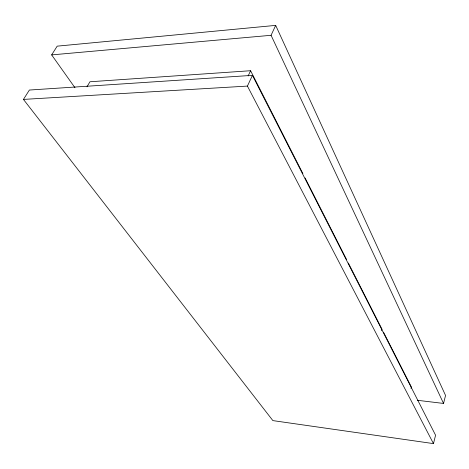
<?xml version="1.0" encoding="UTF-8"?>
<svg xmlns="http://www.w3.org/2000/svg" width="469" height="469" viewBox="0 0 469 469"><rect width="100%" height="100%" fill="white"/><g stroke="black" fill="none" stroke-linecap="round" stroke-linejoin="round"><path stroke-width="0.7" d="M433.473 443.615L435.572 435.226L252.422 75.351L29.383 90.042L23.45 99.41L272.882 420.605L433.473 443.615L247.427 86.085L252.422 75.351M417.357 400.286L443.545 403.44L445.55 395.461L275.684 25.385L57.183 46.155L51.649 54.896L74.97 87.726M410.996 388.414L411.383 387.013L383.478 332.122M381.602 330.663L382.03 329.267L348.344 263.003M443.545 403.44L271.07 35.292L275.684 25.385M248.113 76.001L250.593 70.719L89.948 81.77L86.982 86.794M51.649 54.896L271.07 35.292M23.45 99.41L247.427 86.085M250.593 70.719L302.898 173.618M305.102 177.95L346.573 259.527"/></g></svg>
